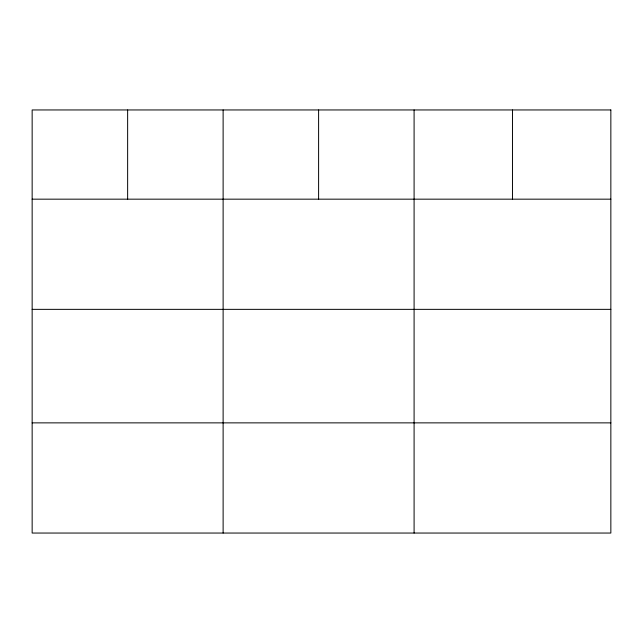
<?xml version="1.0" encoding="UTF-8"?>
<svg xmlns="http://www.w3.org/2000/svg" width="643" height="643" viewBox="0 0 643 643"><rect width="100%" height="100%" fill="white"/><g stroke="black" fill="none" stroke-linecap="round" stroke-linejoin="round"><path stroke-width="0.96" d="M32.15 199.169L610.85 199.169M32.15 309.355L610.85 309.355M32.15 422.869L610.85 422.869M512.471 109.953L512.471 199.169M414.092 109.953L414.092 533.047M318.606 109.953L318.606 199.169M223.121 109.953L223.121 533.047M127.636 109.953L127.636 199.169M610.85 109.953L32.15 109.953L32.15 533.047L610.85 533.047L610.85 109.953"/></g></svg>
